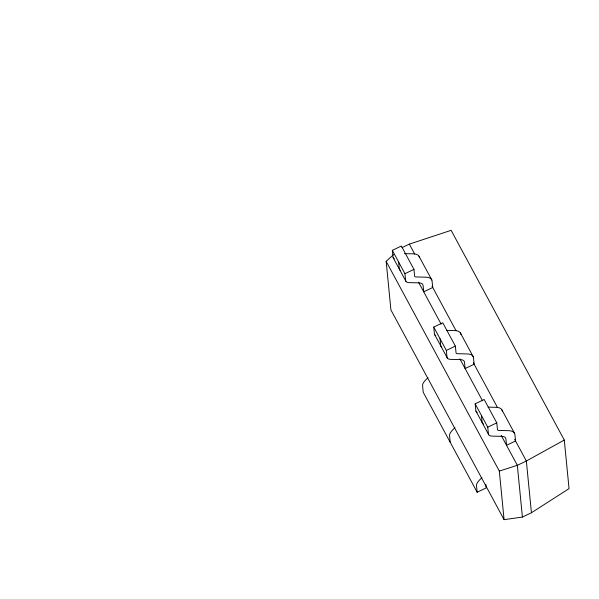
<?xml version="1.0" encoding="UTF-8"?>
<svg xmlns="http://www.w3.org/2000/svg" width="599" height="599" viewBox="0 0 599 599"><rect width="100%" height="100%" fill="white"/><g stroke="black" fill="none" stroke-linecap="round" stroke-linejoin="round"><path stroke-width="0.9" d="M427.993 377.61L425.567 380.103A16.69 5.728 -28.3 0 0 422.572 385.591L423.223 392.278L477.163 492.243L486.186 487.938L485.864 484.613M454.963 427.589L452.53 430.089A16.69 5.728 -28.3 0 0 449.542 435.57L450.193 442.264M481.933 477.568L479.5 480.069A16.69 5.728 -28.3 0 0 476.505 485.557L477.163 492.243M401.951 247.649L409.342 244.122L451.129 230.33L564.288 440.048L569.05 488.627L531.433 512.759L522.41 517.064L504.081 519.655L390.922 309.938L386.16 261.359L393.573 254.59M564.288 440.048L526.356 461.005L517.334 465.311L499.319 471.076L504.081 519.655M392.338 250.33L401.36 246.024L413.961 269.378L414.643 276.199A6.596 2.261 -28.3 0 0 415.886 276.948L426.458 277.217A29.516 10.123 -28.3 0 1 432.021 280.572L432.74 287.498L423.718 291.81L423.096 285.476A19.415 6.656 -28.3 0 0 418.731 282.848L409.349 282.638A16.69 5.728 -28.3 0 1 405.598 280.377L404.939 273.691L392.338 250.33L392.989 257.023A16.69 5.728 -28.3 0 0 394.404 258.843M404.939 273.691L413.961 269.378M433.743 327.076L442.766 322.764L455.367 346.117L456.056 352.938A6.596 2.261 -28.3 0 0 457.299 353.695L467.864 353.957A29.516 10.123 -28.3 0 1 473.427 357.311L474.153 364.244L465.124 368.55L464.502 362.215A19.415 6.656 -28.3 0 0 460.137 359.587L450.755 359.378A16.69 5.728 -28.3 0 1 447.004 357.116L446.345 350.43L433.743 327.076L434.402 333.763A16.69 5.728 -28.3 0 0 435.81 335.582M446.345 350.43L455.367 346.117M475.149 403.816L484.172 399.503L496.781 422.864L497.462 429.685A6.596 2.261 -28.3 0 0 498.705 430.434L509.27 430.703A29.516 10.123 -28.3 0 1 514.833 434.05L515.559 440.984L506.537 445.297L505.915 438.962A19.415 6.656 -28.3 0 0 501.543 436.327L492.161 436.124A16.69 5.728 -28.3 0 1 488.41 433.863L487.751 427.169L475.149 403.816L475.808 410.502A16.69 5.728 -28.3 0 0 477.216 412.322M487.751 427.169L496.781 422.864M404.437 253.624L413.857 253.864A29.516 10.123 -28.3 0 1 419.42 257.211L419.517 257.757M446.697 330.386L455.262 330.603A29.516 10.123 -28.3 0 1 460.826 333.957L460.923 334.497M488.11 407.133L496.668 407.342A29.516 10.123 -28.3 0 1 502.232 410.697L502.329 411.243M418.956 256.147L431.834 280.018M460.361 332.894L473.24 356.757M501.767 409.634L514.646 433.496M409.342 244.122L414.673 254.006M432.006 286.135L456.004 330.611M473.337 362.732L497.335 407.215M514.668 439.337L526.356 461.005L531.433 512.759M418.536 282.204L441.201 324.209M459.867 358.808L482.532 400.813M501.198 435.406L517.334 465.311L522.41 517.064M393.161 257.675L405.912 281.313M434.567 334.414L447.326 358.06M475.973 411.154L488.732 434.799M386.16 261.359L499.319 471.076M481.454 415.496L482.105 422.183A16.69 5.728 -28.3 0 0 483.52 424.002M440.048 338.749L440.699 345.443A16.69 5.728 -28.3 0 0 441.77 347.083M398.635 262.01L399.293 268.696A16.69 5.728 -28.3 0 0 400.364 270.336"/></g></svg>
